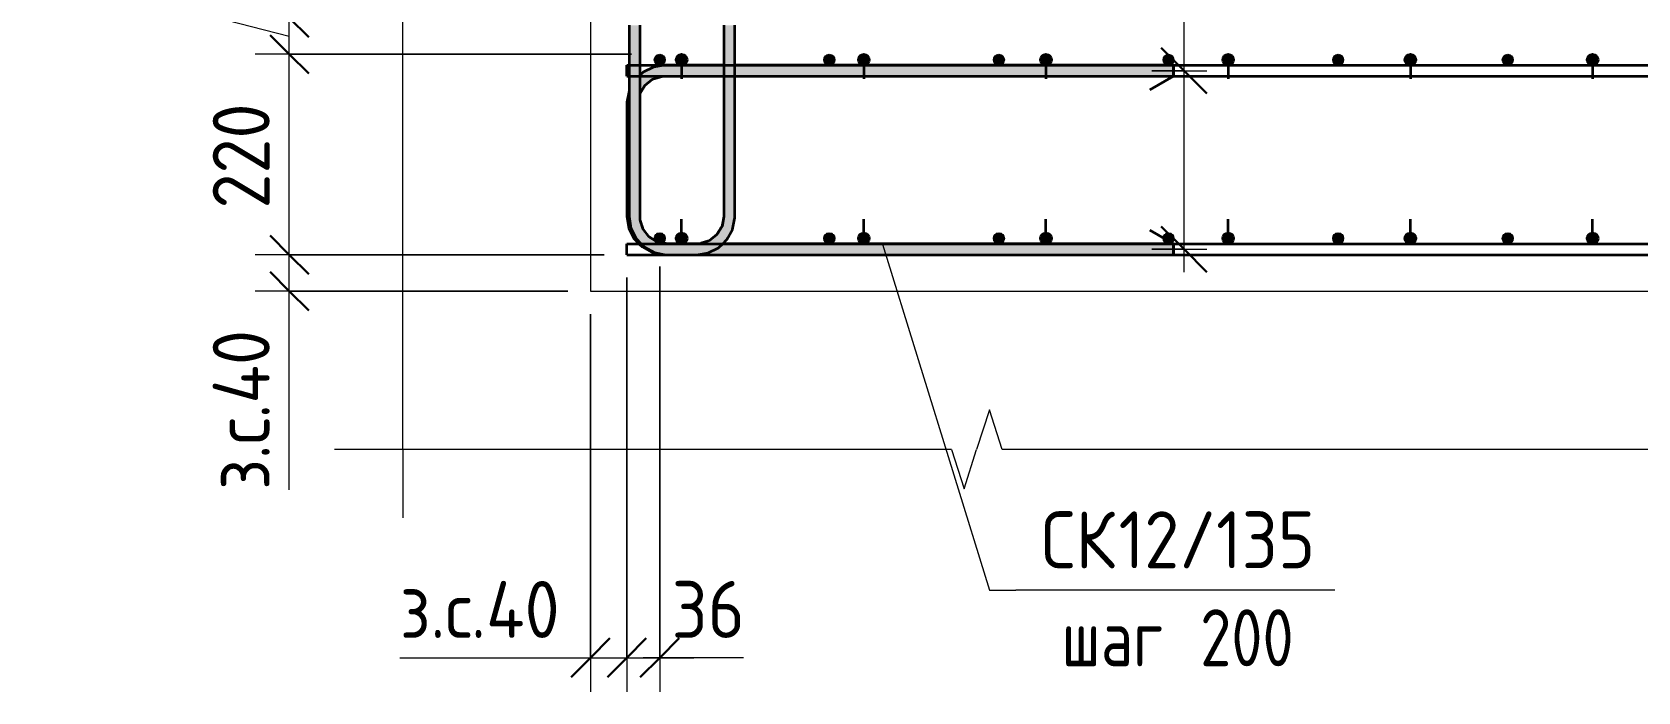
# Model space of a CAD drawing. Header units: millimetres. Extents: x -42469 to 17648, y -5898 to 81170.
# Drawn here: x 2598 to 4361, y -3690 to -2966 of the extents above; entities that cross this region are included whole.
import ezdxf

# ---------------------------------------------------------------- set-up
doc = ezdxf.new("R2010")
doc.units = ezdxf.units.MM
for name, color, linetype, lineweight in [('AA_Dim', 7, 'Continuous', 9), ('AA_Dim-25', 7, 'Continuous', 9), ('AA_Oformlenie', 7, 'Continuous', 9), ('AA_Vinoska', 7, 'Continuous', 9), ('KR_Armatura', 7, 'Continuous', 20), ('KR_Armatura_Tonkie', 7, 'Continuous', 20), ('KR_Fundament', 7, 'Continuous', 18)]:
    doc.layers.add(name, color=color, linetype=linetype, lineweight=lineweight)
doc.styles.add('ISOCPEUR_10', font='isocpeur.ttf', dxfattribs={"width": 0.9, "height": 62.5})
doc.styles.add('ISOCPEUR_11', font='isocpeur.ttf', dxfattribs={"width": 0.8, "height": 62.5})
doc.dimstyles.new('00_Точн_3_знака__прозр__3', dxfattribs={"dimscale": 304.8, "dimtxt": 62.248823, "dimasz": 0.139436, "dimexe": 0.123031, "dimexo": 0.082021, "dimgap": 0.008202, "dimtad": 1, "dimdec": 3, "dimrnd": 0.001, "dimdsep": 46, "dimtxsty": 'ISOCPEUR_10', "dimblk1": 'OBLIQUE', "dimblk2": 'OBLIQUE', "dimsah": 1, "dimcen": 0.09, "dimdle": 0.123031, "dimazin": 0, "dimtfac": 1, "dimtdec": 4, "dimtix": 1, "dimtmove": 1, "dimatfit": 3, "dimfxl": 1, "dimtvp": 1, "dimtolj": 1, "dimtzin": 0, "dimlwd": 18, "dimlwe": 18, "dimarcsym": 2})
doc.dimstyles.new('00_Точн_3_знака__прозр__4', dxfattribs={"dimscale": 304.8, "dimtxt": 62.248823, "dimasz": 0.139436, "dimexe": 0.123031, "dimexo": 0.082021, "dimgap": 0.008202, "dimtad": 1, "dimdec": 3, "dimrnd": 0.001, "dimdsep": 46, "dimtxsty": 'ISOCPEUR_10', "dimblk1": 'OBLIQUE', "dimblk2": 'OBLIQUE', "dimsah": 1, "dimcen": 0.09, "dimdle": 0.123031, "dimazin": 0, "dimtfac": 1, "dimtdec": 4, "dimtix": 1, "dimtmove": 0, "dimatfit": 3, "dimfxl": 1, "dimtvp": 1, "dimtolj": 1, "dimtzin": 0, "dimlwd": 18, "dimlwe": 18, "dimarcsym": 2})
doc.dimstyles.new('10_Раскладка_арматуры_с_засечками', dxfattribs={"dimscale": 304.8, "dimtxt": 0.18, "dimasz": 0.164042, "dimexe": 0.082021, "dimexo": 0, "dimgap": 0, "dimtad": 1, "dimdec": 3, "dimrnd": 0.001, "dimdsep": 46, "dimtxsty": 'ISOCPEUR_11', "dimblk1": 'OBLIQUE', "dimblk2": 'OBLIQUE', "dimsah": 1, "dimcen": 0.09, "dimdle": 0.082021, "dimazin": 0, "dimtfac": 1, "dimtdec": 4, "dimtix": 1, "dimtmove": 0, "dimatfit": 3, "dimfxl": 1, "dimtvp": 1, "dimtolj": 1, "dimtzin": 0, "dimlwd": 18, "dimlwe": 18, "dimarcsym": 2})

# ---------------------------------------------------------------- blocks, each defined once
blk = doc.blocks.new('265_Выпуск П одной длины _НесАрм_РабПлоск_ - В1 _d12_ t250-V18-1-1 Армирование')
at = {"layer": 'KR_Armatura_Tonkie', "lineweight": 35}
for p, q in [((34972.3, -2442), (34972.3, -2488)), ((34983.9, -2442), (34972.5, -2442)), ((34972.5, -2442), (34983.9, -2442)), ((34984.3, -2488), (34984.3, -2442)), ((34984.3, -2442), (34999.3, -2468)), ((35075.9, -2442.7), (35061.3, -2468)), ((35076.3, -2442), (35075.9, -2442.7)), ((35076.3, -2442), (35076.3, -2488)), ((35076.5, -2442), (35087.9, -2442)), ((35087.9, -2442), (35076.5, -2442)), ((35088.3, -2488), (35088.3, -2442)), ((34972.3, -2496), (34972.3, -2505)), ((34984.3, -2505), (34984.3, -2496)), ((35076.3, -2496), (35076.3, -2505)), ((35088.3, -2498), (35088.3, -2496)), ((35088.3, -2505), (35088.3, -2502)), ((34972.3, -2513), (34972.3, -2888)), ((34984.3, -2888), (34984.3, -2513)), ((35076.3, -2513), (35076.3, -2888)), ((35088.3, -2698), (35088.3, -2513)), ((35088.3, -2888), (35088.3, -2702)), ((34972.3, -2896), (34972.3, -2905)), ((34984.3, -2905), (34984.3, -2896)), ((35076.3, -2896), (35076.3, -2905)), ((35088.3, -2898), (35088.3, -2896)), ((35088.3, -2905), (35088.3, -2902)), ((34972.3, -2913), (34972.3, -2942)), ((34984.3, -2942), (34984.3, -2913)), ((35076.3, -2913), (35076.3, -2942)), ((35088.3, -2942), (35088.3, -2913)), ((34972.3, -2958), (34972.3, -3002)), ((34984.3, -3002), (34984.3, -2958)), ((35076.3, -2958), (35076.3, -3002)), ((35088.3, -3002), (35088.3, -2958)), ((34972.3, -3002), (34972.3, -3014)), ((34972.3, -3014), (34972.3, -3030.8)), ((34984.3, -3012.7), (34984.3, -3002)), ((35076.3, -3014), (35076.3, -3168)), ((35088.3, -3168), (35088.3, -3014)), ((34984.3, -3168), (34984.3, -3032.9)), ((35076.3, -3168), (35074.5, -3177.5)), ((34987.2, -3180.5), (34984.9, -3173)), ((34993.9, -3189.9), (34988, -3182.3)), ((35068.1, -3188.4), (35060.6, -3194.3)), ((35073.5, -3180), (35069.5, -3186.5)), ((35002.2, -3195.2), (34995.7, -3191.3)), ((35014.3, -3198), (35004.8, -3196.3)), ((35046.3, -3198), (35014.3, -3198)), ((35058.7, -3195), (35051.3, -3197.3)), ((35012.7, -3210), (35014.3, -3210)), ((35014.3, -3210), (35046.3, -3210))]:
    blk.add_line(p, q, dxfattribs=at)
at = {"layer": 'KR_Armatura_Tonkie', "lineweight": 35, "flags": 128}
for points in [[(35087.7, -3172.4), (35088.2, -3169.5), (35088.3, -3168)], [(35084.4, -3184.7), (35085.8, -3182.1), (35086.1, -3180.6)], [(35078, -3195.1), (35079.7, -3193.4), (35080.8, -3191.4)]]:
    blk.add_lwpolyline(points, dxfattribs=at)
blk = doc.blocks.new('265_Выпуск П одной длины _НесАрм_РабПлоск_ - В1 _d12_ t250-V19-1-1 Армирование')
at = {"layer": 'KR_Armatura_Tonkie', "lineweight": 35}
h = blk.add_hatch(color=256, dxfattribs=at)
h.paths.add_polyline_path([(34974, -3168), (34984.3, -3168), (34984.1, -2958), (34972.3, -2958), (34972.5, -3168), (34973.1, -3168)])
h.paths.add_polyline_path([(34972.3, -2942), (34984.3, -2942), (34984.1, -2442), (34972.3, -2442), (34972.3, -2927.7)])
h = blk.add_hatch(color=256, dxfattribs=at)
h.paths.add_polyline_path([(35082.3, -3168), (35088.3, -3168), (35088.1, -2958), (35076.3, -2958), (35076.5, -3168), (35080.7, -3168)])
h.paths.add_polyline_path([(35081.2, -2942), (35088.3, -2942), (35088.1, -2901.5), (35087.9, -2900), (35088.3, -2894.8), (35088.1, -2701.5), (35087.9, -2700), (35088.3, -2694.8), (35088, -2501.1), (35088, -2498.9), (35088.3, -2494.8), (35088.1, -2442), (35076.3, -2442), (35076.5, -2942), (35080.7, -2942)])
for points in [[(35014.3, -3210), (35014.3, -3198), (35006.5, -3197), (34998.8, -3193.6), (34993.1, -3189.2), (34988.2, -3182.7), (34985.3, -3175.7), (34984.1, -3168), (34972.3, -3168), (34973.7, -3178.9), (34977.9, -3189), (34985, -3198), (34993.3, -3204.4), (35003.4, -3208.6), (35009.3, -3209.3)], [(35046.3, -3210), (35057.5, -3208.4), (35067.5, -3204.2), (35076, -3197.7), (35082.6, -3189), (35086.8, -3178.9), (35088.1, -3168), (35076.3, -3168), (35075.2, -3175.8), (35072.1, -3183.2), (35067.5, -3189.2), (35061, -3194.1), (35053.9, -3197), (35046.3, -3198.2), (35046.3, -3209.8)], [(35043.3, -3210), (35046.3, -3209.8), (35046.3, -3198), (35014.3, -3198.2), (35014.3, -3210), (35020.5, -3210)]]:
    blk.add_hatch(color=256, dxfattribs=at).paths.add_polyline_path(points)
for p, q in [((34972.3, -2442), (34972.3, -2942)), ((34972.3, -2442), (34983.9, -2442)), ((34983.9, -2442), (34972.5, -2442)), ((34984.1, -2442), (34984.3, -2442)), ((34984.3, -2942), (34984.3, -2442)), ((34984.3, -2442), (34999.3, -2468)), ((35075.9, -2442.7), (35061.3, -2468)), ((35076.3, -2442), (35075.9, -2442.7)), ((35076.3, -2442), (35076.3, -2942)), ((35076.3, -2442), (35087.9, -2442)), ((35087.9, -2442), (35076.5, -2442)), ((35088.1, -2442), (35088.3, -2442)), ((35088.3, -2498), (35088.3, -2442)), ((35088.3, -2698), (35088.3, -2502)), ((35088.3, -2898), (35088.3, -2702)), ((35088.3, -2942), (35088.3, -2902)), ((34972.3, -2958), (34972.3, -3002)), ((34984.3, -3002), (34984.3, -2958)), ((35076.3, -2958), (35076.3, -3002)), ((35088.3, -3002), (35088.3, -2958)), ((34972.3, -3002), (34972.3, -3014)), ((34972.3, -3014), (34972.3, -3168)), ((34984.3, -3014), (34984.3, -3002)), ((34984.3, -3168), (34984.3, -3014)), ((35076.3, -3002), (35076.3, -3014)), ((35076.3, -3014), (35076.3, -3168)), ((35088.3, -3014), (35088.3, -3002)), ((35088.3, -3168), (35088.3, -3014)), ((35046.3, -3198), (35014.3, -3198)), ((35014.3, -3210), (35046.3, -3210))]:
    blk.add_line(p, q, dxfattribs=at)
at = {"layer": 'KR_Armatura_Tonkie', "lineweight": 35, "flags": 128}
for points in [[(34972.3, -3168), (34974.2, -3180.7), (34979.9, -3192.2), (34985.5, -3198)], [(35014.3, -3198), (35003.6, -3196), (34994.3, -3190.4), (34987.7, -3181.9), (34984.5, -3171.5), (34984.3, -3168)], [(35076.3, -3168), (35074.3, -3178.7), (35068.7, -3187.9), (35060.2, -3194.6), (35049.8, -3197.8), (35046.3, -3198)], [(35075, -3198), (35079.7, -3193.4), (35085.8, -3182.1), (35088.2, -3169.5), (35088.3, -3168)], [(34985.5, -3198), (34988.8, -3201.4), (35000.1, -3207.5), (35012.7, -3210), (35014.3, -3210)], [(35046.3, -3210), (35059, -3208), (35070.5, -3202.3), (35075, -3198)]]:
    blk.add_lwpolyline(points, dxfattribs=at)
blk = doc.blocks.new('350_Стержень П торец СК-СГ _НесАрм_РабПлоск_ - 350_Стержень П торец СК-СГ _НесАрм_РабПлоск_-4145518-1-1 Армирование')
at = {"layer": 'KR_Armatura_Tonkie', "lineweight": 35}
h = blk.add_hatch(color=256, dxfattribs=at)
h.paths.add_polyline_path([(34970.7, -3044), (34972.3, -3044), (34972.2, -3031), (34971.3, -3033.1), (34970.1, -3044)])
h.paths.add_polyline_path([(34984.3, -3032.9), (34985.9, -3029), (34990.7, -3022.8), (34997.7, -3017.7), (35004.1, -3015), (35011.9, -3013.8), (35011.9, -3002), (35001, -3003.4), (34990.9, -3007.6), (34984.3, -3012.7), (34984.3, -3031.1)])
h = blk.add_hatch(color=256, dxfattribs=at)
h.paths.add_polyline_path([(35569.9, -3014), (35569.9, -3002), (35088.3, -3002.3), (35088.3, -3014), (35544.6, -3014)])
h.paths.add_polyline_path([(35020.5, -3014), (35076.3, -3013.8), (35076.3, -3002), (35011.9, -3002.2), (35011.9, -3014)])
for points in [[(34970.1, -3168), (34972.3, -3168), (34972.3, -3044), (34969.9, -3044), (34969.9, -3168)], [(35011.9, -3210), (35011.9, -3209.7), (35002.6, -3208.2), (34993.3, -3204.4), (34984.6, -3197.7), (34977.9, -3189), (34973.6, -3177.9), (34972.3, -3168), (34969.9, -3168), (34971.3, -3178.9), (34975.7, -3189.3), (34982.6, -3198), (34991.4, -3204.6), (35002, -3208.7), (35010.3, -3209.8)]]:
    blk.add_hatch(color=256, dxfattribs=at).paths.add_polyline_path(points)
h = blk.add_hatch(color=256, dxfattribs=at)
h.paths.add_polyline_path([(35453.4, -3210), (35569.9, -3209.8), (35569.9, -3198), (35075.2, -3198.3), (35067.3, -3204.4), (35057.1, -3208.6), (35046.3, -3210), (35271.1, -3210)])
h.paths.add_polyline_path([(35011.9, -3210), (35012.7, -3209.8), (35011.9, -3209.8)])
for p, q in [((35076.3, -3002), (35011.9, -3002)), ((35011.9, -3014), (35076.3, -3014)), ((35569.9, -3002), (35088.3, -3002)), ((35088.3, -3014), (35569.9, -3014)), ((35569.9, -3014), (35543.9, -3029)), ((35569.9, -3002), (35569.9, -3014)), ((35569.9, -3013.8), (35569.9, -3002.2)), ((34969.9, -3044), (34969.9, -3168)), ((35569.9, -3198), (35543.9, -3183)), ((35046.3, -3198), (35014.3, -3198)), ((35569.9, -3198), (35075.6, -3198)), ((35569.9, -3198), (35569.9, -3210)), ((35569.9, -3209.8), (35569.9, -3198.2)), ((35011.9, -3210), (35569.9, -3210))]:
    blk.add_line(p, q, dxfattribs=at)
at = {"layer": 'KR_Armatura_Tonkie', "lineweight": 35, "flags": 128}
for points in [[(35011.9, -3002), (34999.2, -3004), (34987.7, -3009.7), (34984.3, -3013)], [(34984.3, -3032.6), (34989.4, -3024.1), (34998, -3017.4), (35008.3, -3014.2), (35011.9, -3014)], [(34972.3, -3030.1), (34969.9, -3042.5), (34969.9, -3044)], [(34969.9, -3168), (34971.8, -3180.7), (34977.5, -3192.2), (34983.1, -3198)], [(34983.1, -3198), (34986.5, -3201.4), (34997.7, -3207.5), (35010.3, -3210), (35011.9, -3210)]]:
    blk.add_lwpolyline(points, dxfattribs=at)
blk = doc.blocks.new('350_Стержень П торец СК-СГ _НесАрм_РабПлоск_ - 350_Стержень П торец СК-СГ _НесАрм_РабПлоск_-V20-1-1 Армирование')
at = {"layer": 'KR_Armatura_Tonkie', "lineweight": 35}
for points in [[(35429.9, -3002), (35431.4, -3001.8), (35432.9, -3001.2), (35434.1, -3000.2), (35435.1, -2999), (35435.7, -2997.6), (35435.9, -2996), (35435.7, -2994.4), (35435.1, -2993), (35434.1, -2991.8), (35432.9, -2990.8), (35431.4, -2990.2), (35429.9, -2990), (35428.3, -2990.2), (35426.9, -2990.8), (35425.6, -2991.8), (35424.7, -2993), (35424.1, -2994.4), (35423.9, -2996), (35424.1, -2997.6), (35424.7, -2999), (35425.6, -3000.2), (35426.9, -3001.2), (35428.3, -3001.8)], [(35429.9, -3198), (35431.4, -3197.8), (35432.9, -3197.2), (35434.1, -3196.2), (35435.1, -3195), (35435.7, -3193.6), (35435.9, -3192), (35435.7, -3190.4), (35435.1, -3189), (35434.1, -3187.8), (35432.9, -3186.8), (35431.4, -3186.2), (35429.9, -3186), (35428.3, -3186.2), (35426.9, -3186.8), (35425.6, -3187.8), (35424.7, -3189), (35424.1, -3190.4), (35423.9, -3192), (35424.1, -3193.6), (35424.7, -3195), (35425.6, -3196.2), (35426.9, -3197.2), (35428.3, -3197.8)]]:
    blk.add_hatch(color=256, dxfattribs=at).paths.add_polyline_path(points)
at = {"layer": 'AA_Oformlenie'}
for centre, start, end in [((35429.9, -2996), 360, 180), ((35429.9, -2996), 180, 0), ((35429.9, -3192), 0, 180), ((35429.9, -3192), 180, 0)]:
    blk.add_arc(centre, 6, start, end, dxfattribs=at)
at = {"layer": 'KR_Armatura_Tonkie', "lineweight": 35}
for p, q in [((35429.9, -3002), (35429.9, -3014)), ((35429.9, -3014), (35429.9, -3017)), ((35429.9, -3186), (35429.9, -3171))]:
    blk.add_line(p, q, dxfattribs=at)
for centre in [(35429.9, -2996), (35429.9, -3192)]:
    blk.add_circle(centre, 6, dxfattribs=at)
blk = doc.blocks.new('011_Прямоугольник обрыва _ЭлУзла_ - 011_Прямоугольник обрыва _ЭлУзла_-4144281-1-1 Армирование')
at = {"layer": 'AA_Oformlenie'}
for p, q in [((34723.9, -3423.6), (34723.9, -1620.2)), ((35326.2, -3423.6), (34723.9, -3423.6)), ((36585.7, -3423.6), (35381.8, -3423.6))]:
    blk.add_line(p, q, dxfattribs=at)
blk = doc.blocks.new('DIMBLOCK52-1-1 Армирование')
at = {"layer": 'AA_Dim-25', "lineweight": 30}
for p, q in [((3862.5, -3008), (3837.5, -2983)), ((3862.5, -3008), (3887.5, -3033)), ((3862.5, -3204), (3837.5, -3179)), ((3862.5, -3204), (3887.5, -3229))]:
    blk.add_line(p, q, dxfattribs=at)
at = {"layer": 'AA_Dim-25', "lineweight": 18}
for p, q in [((3862.5, -3229), (3862.5, -2983)), ((3827.2, -3008), (3887.5, -3008)), ((3862.5, -3008), (3827.2, -3008)), ((3827.2, -3204), (3887.5, -3204)), ((3862.5, -3204), (3827.2, -3204))]:
    blk.add_line(p, q, dxfattribs=at)
blk = doc.blocks.new('_Oblique')
at = {"color": 0, "linetype": 'ByBlock', "lineweight": -2}
blk.add_line((-0.5, -0.5), (0.5, 0.5), dxfattribs=at)
blk = doc.blocks.new('DIMBLOCK63-1-1 Армирование')
at = {"layer": 'AA_Dim-25', "lineweight": 30}
for p, q in [((2880.3, -3210), (2859.1, -3188.8)), ((2880.3, -3210), (2901.6, -3231.3)), ((2880.3, -3250), (2859.1, -3228.8)), ((2880.3, -3250), (2901.6, -3271.2))]:
    blk.add_line(p, q, dxfattribs=at)
at = {"layer": 'AA_Dim-25', "lineweight": 18}
for p, q in [((3225.9, -3210), (2842.8, -3210)), ((2880.3, -3287.5), (2880.3, -3210)), ((2880.3, -3210), (3225.9, -3210)), ((2880.3, -3253.8), (2880.3, -3230)), ((3185.9, -3250), (2842.8, -3250)), ((2880.3, -3250), (3185.9, -3250)), ((2880.3, -3468), (2880.3, -3253.8))]:
    blk.add_line(p, q, dxfattribs=at)
at = {"layer": 'AA_Dim-25', "color": 0, "lineweight": 18, "insert": (2796.2, -3468), "char_height": 62.5, "width": 226.969, "attachment_point": 1, "rotation": 90, "line_spacing_factor": 1.149209, "style": 'ISOCPEUR_10'}
blk.add_mtext('з.с.40', dxfattribs=at)
blk = doc.blocks.new('DIMBLOCK64-1-1 Армирование')
at = {"layer": 'AA_Dim-25', "lineweight": 30}
for p, q in [((2880.3, -2990), (2859.1, -2968.8)), ((2880.3, -2990), (2901.6, -3011.2)), ((2880.3, -3210), (2859.1, -3188.8)), ((2880.3, -3210), (2901.6, -3231.3))]:
    blk.add_line(p, q, dxfattribs=at)
at = {"layer": 'AA_Dim-25', "lineweight": 18}
for p, q in [((3255.9, -2990), (2842.8, -2990)), ((2880.3, -3210), (2880.3, -2990)), ((2880.3, -2990), (3255.9, -2990)), ((3225.9, -3210), (2842.8, -3210)), ((2880.3, -3210), (3225.9, -3210))]:
    blk.add_line(p, q, dxfattribs=at)
at = {"layer": 'AA_Dim-25', "color": 0, "lineweight": 18, "insert": (2796.2, -3159.3), "char_height": 62.5, "width": 142.215, "attachment_point": 1, "rotation": 90, "line_spacing_factor": 1.149209, "style": 'ISOCPEUR_10'}
blk.add_mtext('220', dxfattribs=at)
blk = doc.blocks.new('DIMBLOCK65-1-1 Армирование')
at = {"layer": 'AA_Dim-25', "lineweight": 18}
for p, q in [((2682.3, -2704.9), (2682.3, -2919.1)), ((2682.3, -2919.1), (2880.3, -2970)), ((2880.3, -2990), (2880.3, -2912.5)), ((3185.9, -2950), (2842.8, -2950)), ((2880.3, -2950), (3185.9, -2950)), ((3255.9, -2990), (2842.8, -2990)), ((2880.3, -2990), (3255.9, -2990))]:
    blk.add_line(p, q, dxfattribs=at)
at = {"layer": 'AA_Dim-25', "lineweight": 30}
for p, q in [((2880.3, -2950), (2859.1, -2928.8)), ((2880.3, -2950), (2901.6, -2971.2)), ((2880.3, -2990), (2859.1, -2968.8)), ((2880.3, -2990), (2901.6, -3011.2))]:
    blk.add_line(p, q, dxfattribs=at)
at = {"layer": 'AA_Dim-25', "color": 0, "lineweight": 18, "insert": (2598.1, -2894.1), "char_height": 62.5, "width": 226.969, "attachment_point": 1, "rotation": 90, "line_spacing_factor": 1.149209, "style": 'ISOCPEUR_10'}
blk.add_mtext('з.с.40', dxfattribs=at)
blk = doc.blocks.new('DIMBLOCK66-1-1 Армирование')
at = {"layer": 'AA_Dim-25', "lineweight": 18}
for p, q in [((2880.3, -2778.1), (2880.3, -2882.1)), ((2880.3, -2882.1), (2880.3, -2925)), ((3215.9, -2900), (2842.8, -2900)), ((2880.3, -2987.5), (2880.3, -2900)), ((2880.3, -2900), (3215.9, -2900)), ((3185.9, -2950), (2842.8, -2950)), ((2880.3, -2950), (3185.9, -2950))]:
    blk.add_line(p, q, dxfattribs=at)
at = {"layer": 'AA_Dim-25', "lineweight": 30}
for p, q in [((2880.3, -2900), (2859.1, -2878.8)), ((2880.3, -2900), (2901.6, -2921.3)), ((2880.3, -2950), (2859.1, -2928.8)), ((2880.3, -2950), (2901.6, -2971.2))]:
    blk.add_line(p, q, dxfattribs=at)
at = {"layer": 'AA_Dim-25', "color": 0, "lineweight": 18, "insert": (2796.2, -2857.1), "char_height": 62.5, "width": 94.81, "attachment_point": 1, "rotation": 90, "line_spacing_factor": 1.149209, "style": 'ISOCPEUR_10'}
blk.add_mtext('50', dxfattribs=at)
blk = doc.blocks.new('042_М_Арматуры - Диам длина поз _ Комментарий-3662934-1-1 Армирование')
at = {"layer": 'AA_Vinoska'}
blk.add_line((35634.9, -2802.1), (35984.9, -2802.1), dxfattribs=at)
blk = doc.blocks.new('DIMBLOCK94-1-1 Армирование')
at = {"layer": 'AA_Dim-25', "lineweight": 18}
for p, q in [((3250.9, -3235), (3250.9, -3689.7)), ((3250.9, -3652.2), (3250.9, -3235)), ((3210.9, -3275), (3210.9, -3689.7)), ((3210.9, -3652.2), (3210.9, -3275)), ((3001.6, -3652.2), (3215.8, -3652.2)), ((3173.4, -3652.2), (3250.9, -3652.2)), ((3215.8, -3652.2), (3230.9, -3652.2))]:
    blk.add_line(p, q, dxfattribs=at)
at = {"layer": 'AA_Dim-25', "lineweight": 30}
for p, q in [((3210.9, -3652.2), (3232.1, -3630.9)), ((3250.9, -3652.2), (3272.1, -3630.9)), ((3210.9, -3652.2), (3189.6, -3673.4)), ((3250.9, -3652.2), (3229.6, -3673.4))]:
    blk.add_line(p, q, dxfattribs=at)
at = {"layer": 'AA_Dim-25', "color": 0, "lineweight": 18, "insert": (3001.6, -3568), "char_height": 62.5, "width": 226.969, "attachment_point": 1, "line_spacing_factor": 1.149209, "style": 'ISOCPEUR_10'}
blk.add_mtext('з.с.40', dxfattribs=at)
blk = doc.blocks.new('DIMBLOCK95-1-1 Армирование')
at = {"layer": 'AA_Dim-25', "lineweight": 18}
for p, q in [((3286.9, -3223), (3286.9, -3689.7)), ((3286.9, -3652.2), (3286.9, -3223)), ((3250.9, -3235), (3250.9, -3689.7)), ((3250.9, -3652.2), (3250.9, -3235)), ((3250.9, -3652.2), (3324.4, -3652.2)), ((3275, -3652.2), (3268.9, -3652.2)), ((3379, -3652.2), (3275, -3652.2))]:
    blk.add_line(p, q, dxfattribs=at)
at = {"layer": 'AA_Dim-25', "lineweight": 30}
for p, q in [((3250.9, -3652.2), (3272.1, -3630.9)), ((3286.9, -3652.2), (3308.1, -3630.9)), ((3250.9, -3652.2), (3229.6, -3673.4)), ((3286.9, -3652.2), (3265.6, -3673.4))]:
    blk.add_line(p, q, dxfattribs=at)
at = {"layer": 'AA_Dim-25', "color": 0, "lineweight": 18, "insert": (3300, -3568), "char_height": 62.5, "width": 94.81, "attachment_point": 1, "line_spacing_factor": 1.149209, "style": 'ISOCPEUR_10'}
blk.add_mtext('36', dxfattribs=at)

msp = doc.modelspace()

# ---------------------------------------------------------------- hatches: boundary and pattern name
at = {"layer": 'KR_Armatura'}
h = msp.add_hatch(color=256, dxfattribs=at)
edge = h.paths.add_edge_path()
edge.add_arc((3286.8973, -2996), 6, 0, 360)
for points in [[(3283.8973, -3001.1962), (3289.8973, -3001.1962), (3292.8973, -2996), (3289.8973, -2990.8038), (3283.8973, -2990.8038), (3280.8973, -2996)], [(3470.0791, -3001.1962), (3476.0791, -3001.1962), (3479.0791, -2996), (3476.0791, -2990.8038), (3470.0791, -2990.8038), (3467.0791, -2996)], [(3656.261, -3001.1962), (3662.261, -3001.1962), (3665.261, -2996), (3662.261, -2990.8038), (3656.261, -2990.8038), (3653.261, -2996)], [(3842.4428, -3001.1962), (3848.4428, -3001.1962), (3851.4428, -2996), (3848.4428, -2990.8038), (3842.4428, -2990.8038), (3839.4428, -2996)], [(4028.6246, -3001.1962), (4034.6246, -3001.1962), (4037.6246, -2996), (4034.6246, -2990.8038), (4028.6246, -2990.8038), (4025.6246, -2996)], [(4214.8064, -3001.1962), (4220.8064, -3001.1962), (4223.8064, -2996), (4220.8064, -2990.8038), (4214.8064, -2990.8038), (4211.8064, -2996)], [(3289.8973, -3197.1962), (3292.8973, -3192), (3289.8973, -3186.8038), (3283.8973, -3186.8038), (3280.8973, -3192), (3283.8973, -3197.1962)], [(3476.0791, -3197.1962), (3479.0791, -3192), (3476.0791, -3186.8038), (3470.0791, -3186.8038), (3467.0791, -3192), (3470.0791, -3197.1962)], [(3662.261, -3197.1962), (3665.261, -3192), (3662.261, -3186.8038), (3656.261, -3186.8038), (3653.261, -3192), (3656.261, -3197.1962)], [(3848.4428, -3197.1962), (3851.4428, -3192), (3848.4428, -3186.8038), (3842.4428, -3186.8038), (3839.4428, -3192), (3842.4428, -3197.1962)], [(4028.6246, -3197.1962), (4034.6246, -3197.1962), (4037.6246, -3192), (4034.6246, -3186.8038), (4028.6246, -3186.8038), (4025.6246, -3192)], [(4214.8064, -3197.1962), (4220.8064, -3197.1962), (4223.8064, -3192), (4220.8064, -3186.8038), (4214.8064, -3186.8038), (4211.8064, -3192)]]:
    msp.add_hatch(color=256, dxfattribs=at).paths.add_polyline_path(points)
h = msp.add_hatch(color=256, dxfattribs=at)
edge = h.paths.add_edge_path()
edge.add_arc((3473.0791, -2996), 6, 0, 360)
h = msp.add_hatch(color=256, dxfattribs=at)
edge = h.paths.add_edge_path()
edge.add_arc((3659.261, -2996), 6, 0, 360)
h = msp.add_hatch(color=256, dxfattribs=at)
edge = h.paths.add_edge_path()
edge.add_arc((3845.4428, -2996), 6, 0, 360)
h = msp.add_hatch(color=256, dxfattribs=at)
edge = h.paths.add_edge_path()
edge.add_arc((4031.6246, -2996), 6, 0, 360)
h = msp.add_hatch(color=256, dxfattribs=at)
edge = h.paths.add_edge_path()
edge.add_arc((4217.8064, -2996), 6, 0, 360)
h = msp.add_hatch(color=256, dxfattribs=at)
edge = h.paths.add_edge_path()
edge.add_arc((3286.8973, -3192), 6, 0, 360)
h = msp.add_hatch(color=256, dxfattribs=at)
edge = h.paths.add_edge_path()
edge.add_arc((3473.0791, -3192), 6, 0, 360)
h = msp.add_hatch(color=256, dxfattribs=at)
edge = h.paths.add_edge_path()
edge.add_arc((3659.261, -3192), 6, 0, 360)
h = msp.add_hatch(color=256, dxfattribs=at)
edge = h.paths.add_edge_path()
edge.add_arc((3845.4428, -3192), 6, 0, 360)
h = msp.add_hatch(color=256, dxfattribs=at)
edge = h.paths.add_edge_path()
edge.add_arc((4031.6246, -3192), 6, 0, 360)
h = msp.add_hatch(color=256, dxfattribs=at)
edge = h.paths.add_edge_path()
edge.add_arc((4217.8064, -3192), 6, 0, 360)

# ---------------------------------------------------------------- linework, layer by layer
at = {"layer": 'AA_Vinoska'}
for p, q in [((3862.4517, -3016.1394), (3862.4517, -2802.1439)), ((3531.5165, -3198.4434), (3649.0223, -3577.9295)), ((3648.7935, -3380.3241), (3634.7163, -3423.6491)), ((3662.8707, -3423.6491), (3648.7935, -3380.3241)), ((3004.9457, -3423.6491), (2929.9457, -3423.6491)), ((3004.9457, -3423.6491), (3004.9457, -3498.6491)), ((3607.2163, -3423.6491), (3620.9663, -3466.9504)), ((3620.9663, -3466.9504), (3634.7163, -3423.6491)), ((3649.0223, -3577.9295), (3677.9172, -3577.9295))]:
    msp.add_line(p, q, dxfattribs=at)
at = {"layer": 'KR_Armatura'}
for p, q in [((3283.8973, -2990.8038), (3280.8973, -2996)), ((3280.8973, -2996), (3283.8973, -3001.1962)), ((3289.8973, -2990.8038), (3283.8973, -2990.8038)), ((3292.8973, -2996), (3289.8973, -2990.8038)), ((3289.8973, -3001.1962), (3292.8973, -2996)), ((3470.0791, -2990.8038), (3467.0791, -2996)), ((3467.0791, -2996), (3470.0791, -3001.1962)), ((3476.0791, -2990.8038), (3470.0791, -2990.8038)), ((3479.0791, -2996), (3476.0791, -2990.8038)), ((3476.0791, -3001.1962), (3479.0791, -2996)), ((3656.261, -2990.8038), (3653.261, -2996)), ((3653.261, -2996), (3656.261, -3001.1962)), ((3662.261, -2990.8038), (3656.261, -2990.8038)), ((3665.261, -2996), (3662.261, -2990.8038)), ((3662.261, -3001.1962), (3665.261, -2996)), ((3842.4428, -2990.8038), (3839.4428, -2996)), ((3839.4428, -2996), (3842.4428, -3001.1962)), ((3848.4428, -2990.8038), (3842.4428, -2990.8038)), ((3851.4428, -2996), (3848.4428, -2990.8038)), ((3848.4428, -3001.1962), (3851.4428, -2996)), ((4028.6246, -2990.8038), (4025.6246, -2996)), ((4025.6246, -2996), (4028.6246, -3001.1962)), ((4034.6246, -2990.8038), (4028.6246, -2990.8038)), ((4037.6246, -2996), (4034.6246, -2990.8038)), ((4034.6246, -3001.1962), (4037.6246, -2996)), ((4214.8064, -2990.8038), (4211.8064, -2996)), ((4211.8064, -2996), (4214.8064, -3001.1962)), ((4220.8064, -2990.8038), (4214.8064, -2990.8038)), ((4223.8064, -2996), (4220.8064, -2990.8038)), ((4220.8064, -3001.1962), (4223.8064, -2996)), ((3283.8973, -3001.1962), (3289.8973, -3001.1962)), ((3470.0791, -3001.1962), (3476.0791, -3001.1962)), ((3656.261, -3001.1962), (3662.261, -3001.1962)), ((3842.4428, -3001.1962), (3848.4428, -3001.1962)), ((4028.6246, -3001.1962), (4034.6246, -3001.1962)), ((4214.8064, -3001.1962), (4220.8064, -3001.1962)), ((3283.8973, -3186.8038), (3280.8973, -3192)), ((3289.8973, -3186.8038), (3283.8973, -3186.8038)), ((3292.8973, -3192), (3289.8973, -3186.8038)), ((3470.0791, -3186.8038), (3467.0791, -3192)), ((3476.0791, -3186.8038), (3470.0791, -3186.8038)), ((3479.0791, -3192), (3476.0791, -3186.8038)), ((3656.261, -3186.8038), (3653.261, -3192)), ((3662.261, -3186.8038), (3656.261, -3186.8038)), ((3665.261, -3192), (3662.261, -3186.8038)), ((3842.4428, -3186.8038), (3839.4428, -3192)), ((3848.4428, -3186.8038), (3842.4428, -3186.8038)), ((3851.4428, -3192), (3848.4428, -3186.8038)), ((4028.6246, -3186.8038), (4025.6246, -3192)), ((4034.6246, -3186.8038), (4028.6246, -3186.8038)), ((4037.6246, -3192), (4034.6246, -3186.8038)), ((4214.8064, -3186.8038), (4211.8064, -3192)), ((4220.8064, -3186.8038), (4214.8064, -3186.8038)), ((4223.8064, -3192), (4220.8064, -3186.8038)), ((3280.8973, -3192), (3283.8973, -3197.1962)), ((3283.8973, -3197.1962), (3289.8973, -3197.1962)), ((3289.8973, -3197.1962), (3292.8973, -3192)), ((3467.0791, -3192), (3470.0791, -3197.1962)), ((3470.0791, -3197.1962), (3476.0791, -3197.1962)), ((3476.0791, -3197.1962), (3479.0791, -3192)), ((3653.261, -3192), (3656.261, -3197.1962)), ((3656.261, -3197.1962), (3662.261, -3197.1962)), ((3662.261, -3197.1962), (3665.261, -3192)), ((3839.4428, -3192), (3842.4428, -3197.1962)), ((3842.4428, -3197.1962), (3848.4428, -3197.1962)), ((3848.4428, -3197.1962), (3851.4428, -3192)), ((4025.6246, -3192), (4028.6246, -3197.1962)), ((4028.6246, -3197.1962), (4034.6246, -3197.1962)), ((4034.6246, -3197.1962), (4037.6246, -3192)), ((4211.8064, -3192), (4214.8064, -3197.1962)), ((4214.8064, -3197.1962), (4220.8064, -3197.1962)), ((4220.8064, -3197.1962), (4223.8064, -3192))]:
    msp.add_line(p, q, dxfattribs=at)
for centre in [(3286.8973, -2996), (3473.0791, -2996), (3659.261, -2996), (3845.4428, -2996), (4031.6246, -2996), (4217.8064, -2996), (3286.8973, -3192), (3473.0791, -3192), (3659.261, -3192), (3845.4428, -3192), (4031.6246, -3192), (4217.8064, -3192)]:
    msp.add_circle(centre, 6, dxfattribs=at)
at = {"layer": 'KR_Armatura_Tonkie', "lineweight": 35}
for p, q in [((3250.8973, -3002), (5370.8973, -3002)), ((3250.8973, -3014), (3250.8973, -3002)), ((3250.8973, -3014), (5370.8973, -3014)), ((3250.8973, -3198), (5370.8973, -3198)), ((3250.8973, -3210), (3250.8973, -3198)), ((3250.8973, -3210), (5370.8973, -3210))]:
    msp.add_line(p, q, dxfattribs=at)
at = {"layer": 'KR_Fundament', "lineweight": 20}
for p, q in [((3210.8973, -2950), (3210.8973, -3250)), ((3210.8973, -3250), (5410.8973, -3250))]:
    msp.add_line(p, q, dxfattribs=at)

# ---------------------------------------------------------------- block references
at = {"layer": 'AA_Oformlenie'}
msp.add_blockref('011_Прямоугольник обрыва _ЭлУзла_ - 011_Прямоугольник обрыва _ЭлУзла_-4144281-1-1 Армирование', (-31718.977, 0), dxfattribs=at)
at = {"layer": 'AA_Vinoska'}
msp.add_blockref('042_М_Арматуры - Диам длина поз _ Комментарий-3662934-1-1 Армирование', (-31957.0103, -775.7856), dxfattribs=at)
at = {"layer": 'KR_Armatura_Tonkie', "lineweight": 35}
for name, p in [('265_Выпуск П одной длины _НесАрм_РабПлоск_ - В1 _d12_ t250-V18-1-1 Армирование', (-31718.977, 0)), ('265_Выпуск П одной длины _НесАрм_РабПлоск_ - В1 _d12_ t250-V19-1-1 Армирование', (-31718.977, 0)), ('350_Стержень П торец СК-СГ _НесАрм_РабПлоск_ - 350_Стержень П торец СК-СГ _НесАрм_РабПлоск_-V20-1-1 Армирование', (-32118.977, 0)), ('350_Стержень П торец СК-СГ _НесАрм_РабПлоск_ - 350_Стержень П торец СК-СГ _НесАрм_РабПлоск_-V20-1-1 Армирование', (-31918.977, 0)), ('350_Стержень П торец СК-СГ _НесАрм_РабПлоск_ - 350_Стержень П торец СК-СГ _НесАрм_РабПлоск_-V20-1-1 Армирование', (-31718.977, 0)), ('350_Стержень П торец СК-СГ _НесАрм_РабПлоск_ - 350_Стержень П торец СК-СГ _НесАрм_РабПлоск_-V20-1-1 Армирование', (-31518.977, 0)), ('350_Стержень П торец СК-СГ _НесАрм_РабПлоск_ - 350_Стержень П торец СК-СГ _НесАрм_РабПлоск_-V20-1-1 Армирование', (-31318.977, 0)), ('350_Стержень П торец СК-СГ _НесАрм_РабПлоск_ - 350_Стержень П торец СК-СГ _НесАрм_РабПлоск_-V20-1-1 Армирование', (-31118.977, 0)), ('350_Стержень П торец СК-СГ _НесАрм_РабПлоск_ - 350_Стержень П торец СК-СГ _НесАрм_РабПлоск_-4145518-1-1 Армирование', (-31718.977, 0))]:
    msp.add_blockref(name, p, dxfattribs=at)

# ---------------------------------------------------------------- texts
at = {"layer": 'AA_Vinoska', "char_height": 62.5, "attachment_point": 1}
for s, insert, width, style in [('СК', (3705.7832, -3491.5769), 102.816422, 'ISOCPEUR_10'), ('12/135', (3790.6153, -3491.5769), 263.354344, 'ISOCPEUR_10'), (' 200', (3848.3436, -3599.0532), 166.751, 'ISOCPEUR_11'), ('шаг', (3727.9582, -3599.0532), 145.907125, 'ISOCPEUR_11')]:
    msp.add_mtext(s, dxfattribs=dict(at, insert=insert, width=width, style=style))

# ---------------------------------------------------------------- dimensions: what is measured, and where the dimension line sits
at = {"layer": 'AA_Dim', "lineweight": 18}
for base, p1, p2, override, picture, middle in [((2880.3395, -2950), (3280.8973, -2990), (3210.8973, -2950), {"dimpost": 'з.с.<>', "dimfxl": 80.622577}, 'DIMBLOCK65-1-1 Армирование', (2639.8127, -2780.5997)), ((2880.3395, -2900), (3210.8973, -2950), (3240.8973, -2900), {"dimpost": '<>', "dimfxl": 58.309519}, 'DIMBLOCK66-1-1 Армирование', (2837.8527, -2809.6627)), ((2880.3395, -3210), (3210.8973, -3250), (3250.8973, -3210), {"dimpost": 'з.с.<>', "dimfxl": 56.568542}, 'DIMBLOCK63-1-1 Армирование', (2837.8527, -3354.4917))]:
    dim = msp.add_linear_dim(base=base, p1=p1, p2=p2, angle=90, dimstyle='00_Точн_3_знака__прозр__3', override=override, dxfattribs=at)
    dim.commit()
    dim.dimension.update_dxf_attribs({"geometry": picture, "text_midpoint": middle, "dimtype": 160, "text_rotation": 90})
for base, p1, p2, dimstyle, override, picture, middle in [((2880.3395, -2990), (3250.8973, -3210), (3280.8973, -2990), '00_Точн_3_знака__прозр__4', {"dimpost": '<>', "dimfxl": 222.036033}, 'DIMBLOCK64-1-1 Армирование', (2846.5895, -3100)), ((3862.5441, -3008), (3827.1887, -3204), (3827.1887, -3008), '10_Раскладка_арматуры_с_засечками', {"dimpost": '<>', "dimfxl": 196}, 'DIMBLOCK52-1-1 Армирование', (3831.2941, -3106))]:
    dim = msp.add_linear_dim(base=base, p1=p1, p2=p2, angle=90, dimstyle=dimstyle, override=override, dxfattribs=at)
    dim.commit()
    dim.dimension.update_dxf_attribs({"geometry": picture, "text_midpoint": middle})
for base, p1, p2, override, picture, middle in [((3286.8973, -3652.1989), (3250.8973, -3210), (3286.8973, -3198), {"dimpost": '<>', "dimfxl": 37.947332}, 'DIMBLOCK95-1-1 Армирование', (3347.3919, -3609.7121)), ((3250.8973, -3652.1989), (3210.8973, -3250), (3250.8973, -3210), {"dimpost": 'з.с.<>', "dimfxl": 56.568542}, 'DIMBLOCK94-1-1 Армирование', (3115.0961, -3609.7121))]:
    dim = msp.add_linear_dim(base=base, p1=p1, p2=p2, dimstyle='00_Точн_3_знака__прозр__3', override=override, dxfattribs=at)
    dim.commit()
    dim.dimension.update_dxf_attribs({"geometry": picture, "text_midpoint": middle, "dimtype": 160})

doc.saveas('drawing.dxf')
